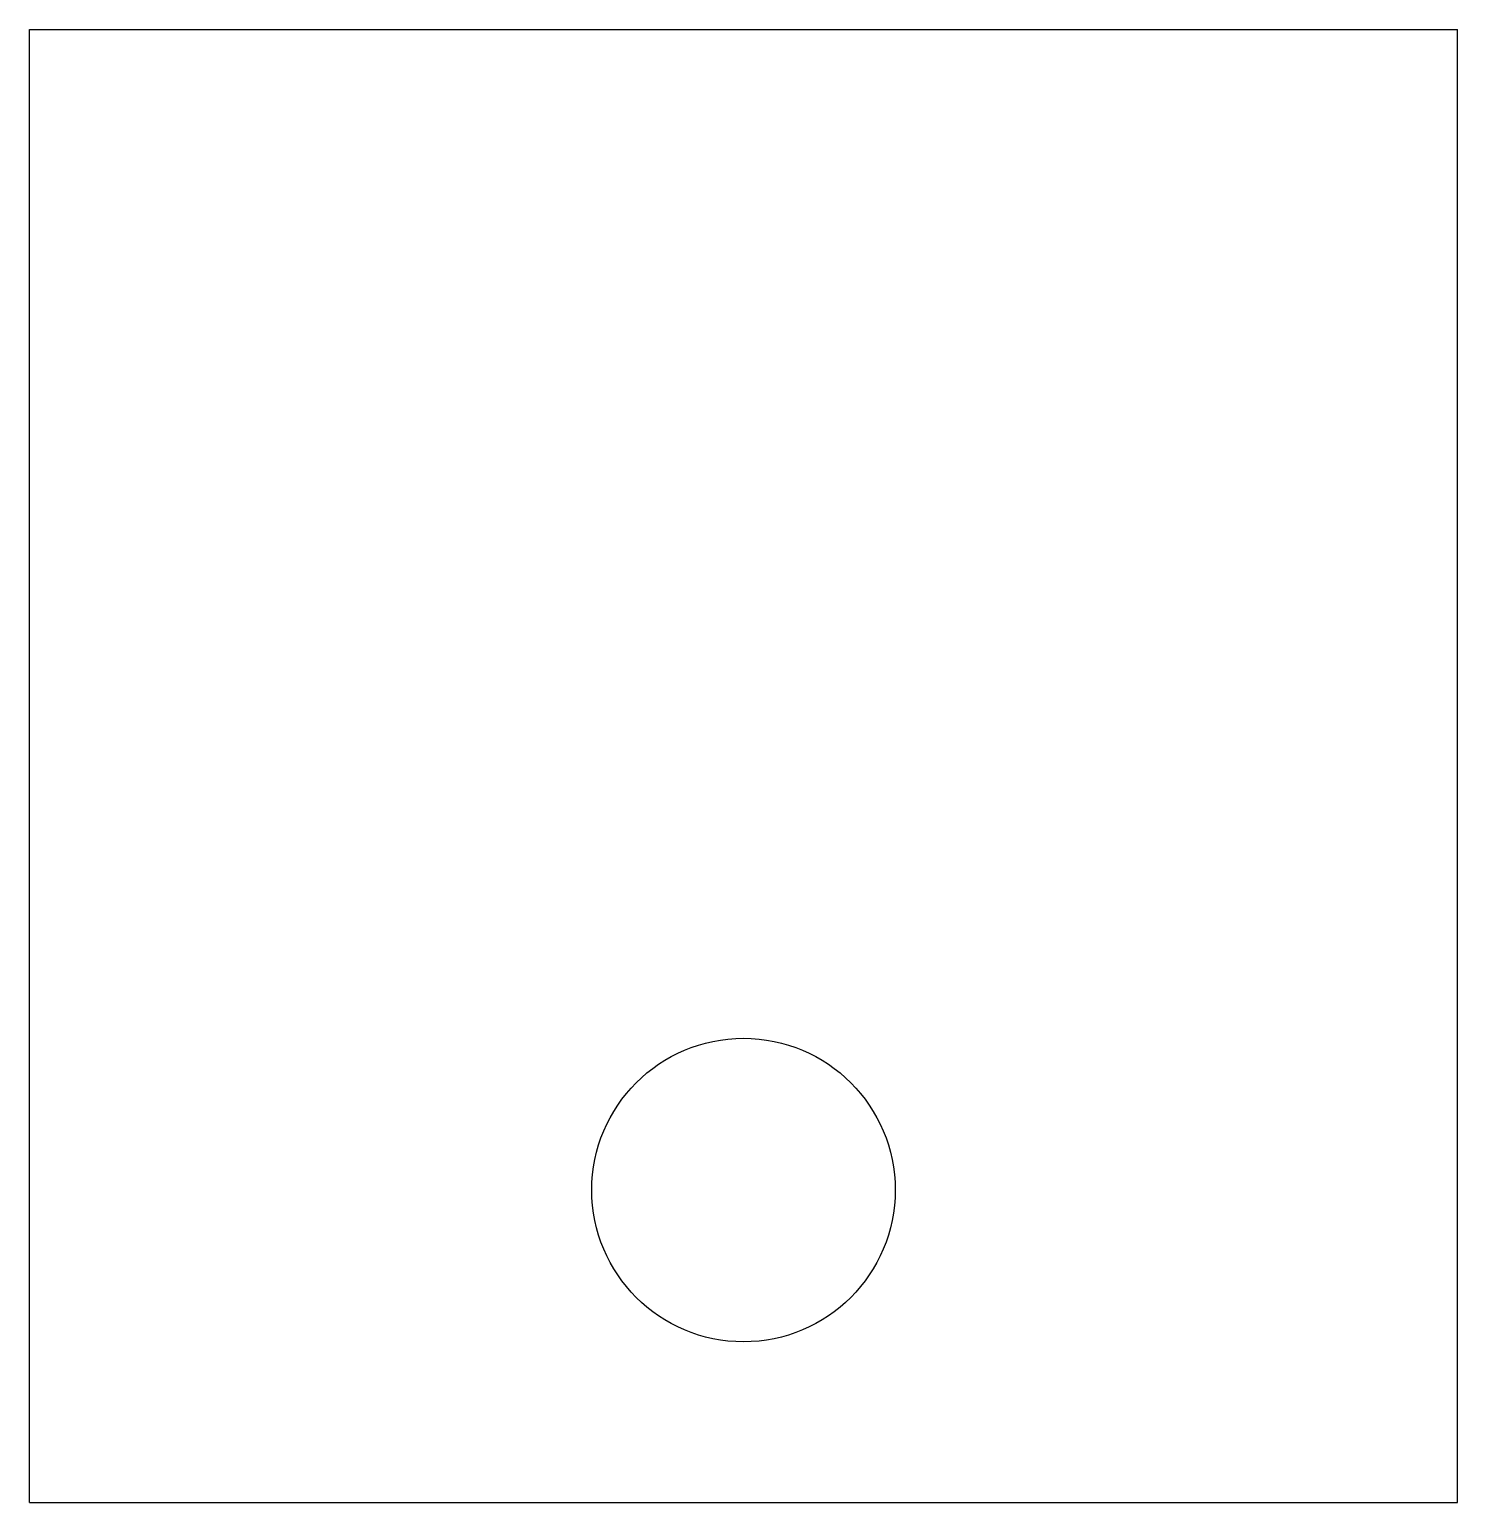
# Model space of a CAD drawing. Header units: millimetres. Extents: x 0 to 16, y 0 to 16.5.
import ezdxf

# ---------------------------------------------------------------- set-up
doc = ezdxf.new("R2010")
doc.units = ezdxf.units.MM
doc.layers.add('CUT', color=1, linetype='Continuous')

msp = doc.modelspace()

# ---------------------------------------------------------------- linework, layer by layer
at = {"layer": 'CUT'}
for p, q in [((0, 0), (0, 16.5)), ((0, 16.5), (16, 16.5)), ((16, 0), (16, 16.5)), ((0, 0), (16, 0))]:
    msp.add_line(p, q, dxfattribs=at)
msp.add_circle((8, 3.5), 1.7, dxfattribs=at)

doc.saveas('drawing.dxf')
